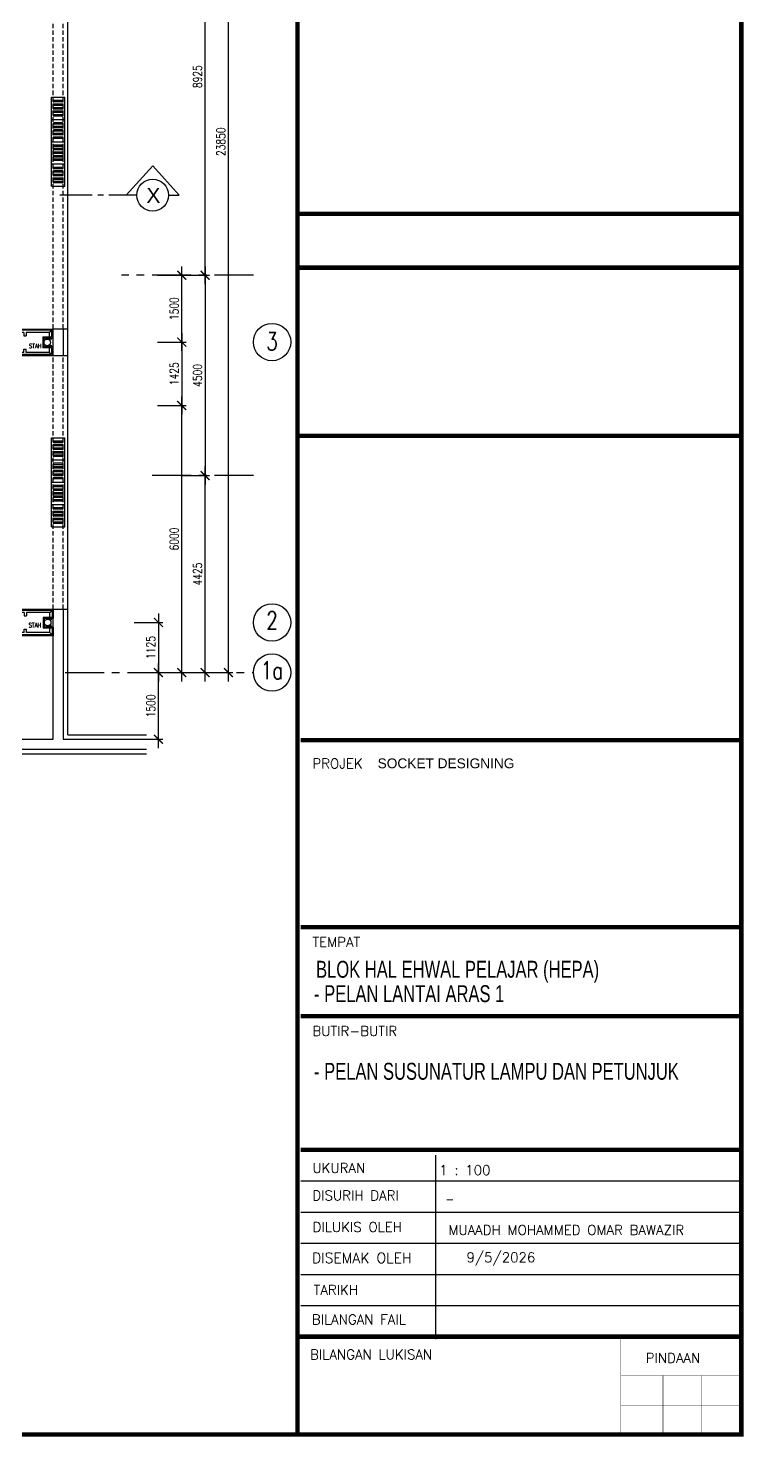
# Model space of a CAD drawing. Header units: millimetres. Extents: x 1824 to 81424, y 1027 to 57127.
# Drawn here: x 65300 to 81424, y 1027 to 32674 of the extents above; entities that cross this region are included whole.
import ezdxf
from ezdxf.enums import TextEntityAlignment as Align

# ---------------------------------------------------------------- set-up
doc = ezdxf.new("R2010")
doc.units = ezdxf.units.MM
for name, pattern in [('CENTER', [2, 1.25, -0.25, 0.25, -0.25]), ('DASHED2', [0.375, 0.25, -0.125]), ('HIDDEN', [0.375, 0.25, -0.125])]:
    doc.linetypes.add(name, pattern=pattern)
for name, color, linetype in [('A-ARR', 4, 'Continuous'), ('A-BUBLE', 8, 'Continuous'), ('A-BUBLETEXT', 7, 'Continuous'), ('A-DIM100', 4, 'Continuous'), ('A-DRAIN', 9, 'Continuous'), ('A-NOTE', 2, 'Continuous'), ('A-PANEL', 13, 'Continuous'), ('A-PTILE', 8, 'Continuous'), ('A-RWDP', 4, 'Continuous'), ('A-SECLINE', 3, 'CENTER'), ('A-STAIRH', 8, 'HIDDEN'), ('A-SYM', 8, 'Continuous'), ('BORDER', 6, 'Continuous'), ('Grid', 8, 'CENTER'), ('LAMP', 5, 'Continuous'), ('logo', 7, 'Continuous')]:
    doc.layers.add(name, color=color, linetype=linetype)
doc.styles.add('ARIAL-SPEC', font='arial.ttf', dxfattribs={"height": 200})
doc.styles.add('ROMANS', font='romans.shx', dxfattribs={"width": 0.75, "height": 200})
doc.styles.add('SANSSERIF', font='sanss___.ttf', dxfattribs={"width": 0.75})
doc.styles.get("Standard").update_dxf_attribs({"font": 'arial.ttf'})
doc.styles.add('STYLE2', font='romans.shx', dxfattribs={"width": 0.75, "height": 1000})
doc.dimstyles.new('DIM 100', dxfattribs={"dimtxt": 200, "dimasz": 200, "dimexe": 100, "dimexo": 70, "dimgap": 70, "dimtad": 1, "dimtoh": 1, "dimdec": 0, "dimzin": 0, "dimdsep": 46, "dimtxsty": 'ROMANS', "dimblk": 'ARCHTICK', "dimcen": 0.09, "dimdle": 200, "dimclrd": 4, "dimclre": 4, "dimclrt": 2, "dimadec": 0, "dimazin": 0, "dimtfac": 1, "dimtdec": 0, "dimtmove": 1, "dimatfit": 3, "dimfxl": 1, "dimtzin": 0, "dimarcsym": 0})

# ---------------------------------------------------------------- blocks, each defined once
blk = doc.blocks.new('PC COVER')
for p, q in [((-300, 500), (0, 500)), ((-300, 0), (0, 0))]:
    blk.add_line(p, q)
at = {"layer": 'A-DRAIN', "linetype": 'Continuous', "ltscale": 1000}
for p, q in [((-300, 0), (-300, 500)), ((0, 0), (0, 500))]:
    blk.add_line(p, q, dxfattribs=at)
at = {"layer": 'A-PTILE'}
for p, q in [((-50, 425), (-250, 425)), ((-50, 395), (-250, 395)), ((-50, 345), (-250, 345)), ((-50, 315), (-250, 315)), ((-50, 265), (-250, 265)), ((-50, 235), (-250, 235)), ((-50, 185), (-250, 185)), ((-50, 155), (-250, 155)), ((-50, 105), (-250, 105)), ((-50, 75), (-250, 75))]:
    blk.add_line(p, q, dxfattribs=at)
for centre, start, end in [((-250, 410), 90, 270), ((-250, 330), 90, 270), ((-50, 410), 270, 90), ((-50, 330), 270, 90), ((-250, 250), 90, 270), ((-250, 170), 90, 270), ((-250, 90), 90, 270), ((-50, 250), 270, 90), ((-50, 170), 270, 90), ((-50, 90), 270, 90)]:
    blk.add_arc(centre, 15, start, end, dxfattribs=at)
blk = doc.blocks.new('_ArchTick')
at = {"color": 0, "linetype": 'ByBlock', "const_width": 0.15}
blk.add_lwpolyline([(-0.5, -0.5), (0.5, 0.5)], dxfattribs=at)
blk = doc.blocks.new('*D56')
at = {"layer": 'A-DIM100', "color": 4, "lineweight": -2, "transparency": 16777216}
for p, q in [((69799, 17998), (69799, 42248)), ((69253, 42048), (69899, 42048)), ((69253, 18198), (69899, 18198))]:
    blk.add_line(p, q, dxfattribs=at)
at = {"layer": 'DEFPOINTS', "color": 0, "transparency": 16777216}
for p in [(69183, 42048), (69799, 42048), (69183, 18198)]:
    blk.add_point(p, dxfattribs=at)
at = {"layer": 'A-DIM100', "color": 4, "lineweight": -2, "transparency": 16777216, "xscale": 200, "yscale": 200, "zscale": 200}
for p, rotation in [((69799, 42048), 90), ((69799, 18198), 270)]:
    blk.add_blockref('_ArchTick', p, dxfattribs=dict(at, rotation=rotation))
at = {"layer": 'A-DIM100', "color": 2, "transparency": 16777216, "insert": (69629, 30123), "char_height": 200, "attachment_point": 5, "rotation": 90, "style": 'ROMANS'}
blk.add_mtext('23850', dxfattribs=at)
blk = doc.blocks.new('*D58')
at = {"layer": 'A-DIM100', "color": 4, "lineweight": -2, "transparency": 16777216}
for p, q in [((69275, 26923), (69275, 36248)), ((68729, 36048), (69375, 36048)), ((68729, 27123), (69375, 27123))]:
    blk.add_line(p, q, dxfattribs=at)
at = {"layer": 'DEFPOINTS', "color": 0, "transparency": 16777216}
for p in [(68659, 36048), (69275, 36048), (68659, 27123)]:
    blk.add_point(p, dxfattribs=at)
at = {"layer": 'A-DIM100', "color": 4, "lineweight": -2, "transparency": 16777216, "xscale": 200, "yscale": 200, "zscale": 200}
for p, rotation in [((69275, 36048), 90), ((69275, 27123), 270)]:
    blk.add_blockref('_ArchTick', p, dxfattribs=dict(at, rotation=rotation))
at = {"layer": 'A-DIM100', "color": 2, "transparency": 16777216, "insert": (69105, 31585), "char_height": 200, "attachment_point": 5, "rotation": 90, "style": 'ROMANS'}
blk.add_mtext('8925', dxfattribs=at)
blk = doc.blocks.new('*D59')
at = {"layer": 'A-DIM100', "color": 4, "lineweight": -2, "transparency": 16777216}
for p, q in [((69275, 27323), (69275, 22423)), ((68729, 27123), (69375, 27123)), ((68729, 22623), (69375, 22623))]:
    blk.add_line(p, q, dxfattribs=at)
at = {"layer": 'DEFPOINTS', "color": 0, "transparency": 16777216}
for p in [(68659, 27123), (68659, 22623), (69275, 22623)]:
    blk.add_point(p, dxfattribs=at)
at = {"layer": 'A-DIM100', "color": 4, "lineweight": -2, "transparency": 16777216, "xscale": 200, "yscale": 200, "zscale": 200}
for p, rotation in [((69275, 27123), 90), ((69275, 22623), 270)]:
    blk.add_blockref('_ArchTick', p, dxfattribs=dict(at, rotation=rotation))
at = {"layer": 'A-DIM100', "color": 2, "transparency": 16777216, "insert": (69105, 24873), "char_height": 200, "attachment_point": 5, "rotation": 90, "style": 'ROMANS'}
blk.add_mtext('4500', dxfattribs=at)
blk = doc.blocks.new('*D60')
at = {"layer": 'A-DIM100', "color": 4, "lineweight": -2, "transparency": 16777216}
for p, q in [((69275, 17998), (69275, 22823)), ((68729, 22623), (69375, 22623)), ((68729, 18198), (69375, 18198))]:
    blk.add_line(p, q, dxfattribs=at)
at = {"layer": 'DEFPOINTS', "color": 0, "transparency": 16777216}
for p in [(68659, 22623), (69275, 22623), (68659, 18198)]:
    blk.add_point(p, dxfattribs=at)
at = {"layer": 'A-DIM100', "color": 4, "lineweight": -2, "transparency": 16777216, "xscale": 200, "yscale": 200, "zscale": 200}
for p, rotation in [((69275, 22623), 90), ((69275, 18198), 270)]:
    blk.add_blockref('_ArchTick', p, dxfattribs=dict(at, rotation=rotation))
at = {"layer": 'A-DIM100', "color": 2, "transparency": 16777216, "insert": (69105, 20410), "char_height": 200, "attachment_point": 5, "rotation": 90, "style": 'ROMANS'}
blk.add_mtext('4425', dxfattribs=at)
blk = doc.blocks.new('*D77')
at = {"layer": 'A-DIM100', "color": 4, "lineweight": -2, "transparency": 16777216}
for p, q in [((68750, 17998), (68750, 24398)), ((68205, 24198), (68850, 24198)), ((68205, 18198), (68850, 18198))]:
    blk.add_line(p, q, dxfattribs=at)
at = {"layer": 'DEFPOINTS', "color": 0, "transparency": 16777216}
for p in [(68135, 24198), (68750, 24198), (68135, 18198)]:
    blk.add_point(p, dxfattribs=at)
at = {"layer": 'A-DIM100', "color": 4, "lineweight": -2, "transparency": 16777216, "xscale": 200, "yscale": 200, "zscale": 200}
for p, rotation in [((68750, 24198), 90), ((68750, 18198), 270)]:
    blk.add_blockref('_ArchTick', p, dxfattribs=dict(at, rotation=rotation))
at = {"layer": 'A-DIM100', "color": 2, "transparency": 16777216, "insert": (68580, 21198), "char_height": 200, "attachment_point": 5, "rotation": 90, "style": 'ROMANS'}
blk.add_mtext('6000', dxfattribs=at)
blk = doc.blocks.new('*D80')
at = {"layer": 'A-DIM100', "color": 4, "lineweight": -2, "transparency": 16777216}
for p, q in [((68750, 25823), (68750, 23998)), ((68205, 25623), (68850, 25623)), ((68205, 24198), (68850, 24198))]:
    blk.add_line(p, q, dxfattribs=at)
at = {"layer": 'DEFPOINTS', "color": 0, "transparency": 16777216}
for p in [(68135, 25623), (68135, 24198), (68750, 24198)]:
    blk.add_point(p, dxfattribs=at)
at = {"layer": 'A-DIM100', "color": 4, "lineweight": -2, "transparency": 16777216, "xscale": 200, "yscale": 200, "zscale": 200}
for p, rotation in [((68750, 25623), 90), ((68750, 24198), 270)]:
    blk.add_blockref('_ArchTick', p, dxfattribs=dict(at, rotation=rotation))
at = {"layer": 'A-DIM100', "color": 2, "transparency": 16777216, "insert": (68580, 24910), "char_height": 200, "attachment_point": 5, "rotation": 90, "style": 'ROMANS'}
blk.add_mtext('1425', dxfattribs=at)
blk = doc.blocks.new('*D83')
at = {"layer": 'A-DIM100', "color": 4, "lineweight": -2, "transparency": 16777216}
for p, q in [((68750, 25423), (68750, 27323)), ((68205, 27123), (68850, 27123)), ((68205, 25623), (68850, 25623))]:
    blk.add_line(p, q, dxfattribs=at)
at = {"layer": 'DEFPOINTS', "color": 0, "transparency": 16777216}
for p in [(68135, 27123), (68750, 27123), (68135, 25623)]:
    blk.add_point(p, dxfattribs=at)
at = {"layer": 'A-DIM100', "color": 4, "lineweight": -2, "transparency": 16777216, "xscale": 200, "yscale": 200, "zscale": 200}
for p, rotation in [((68750, 27123), 90), ((68750, 25623), 270)]:
    blk.add_blockref('_ArchTick', p, dxfattribs=dict(at, rotation=rotation))
at = {"layer": 'A-DIM100', "color": 2, "transparency": 16777216, "insert": (68580, 26373), "char_height": 200, "attachment_point": 5, "rotation": 90, "style": 'ROMANS'}
blk.add_mtext('1500', dxfattribs=at)
blk = doc.blocks.new('*D85')
at = {"layer": 'A-DIM100', "color": 4, "lineweight": -2, "transparency": 16777216}
for p, q in [((67680, 19323), (68326, 19323)), ((68226, 19523), (68226, 17998)), ((67680, 18198), (68326, 18198))]:
    blk.add_line(p, q, dxfattribs=at)
at = {"layer": 'DEFPOINTS', "color": 0, "transparency": 16777216}
for p in [(67610, 19323), (67610, 18198), (68226, 18198)]:
    blk.add_point(p, dxfattribs=at)
at = {"layer": 'A-DIM100', "color": 4, "lineweight": -2, "transparency": 16777216, "xscale": 200, "yscale": 200, "zscale": 200}
for p, rotation in [((68226, 19323), 90), ((68226, 18198), 270)]:
    blk.add_blockref('_ArchTick', p, dxfattribs=dict(at, rotation=rotation))
at = {"layer": 'A-DIM100', "color": 2, "transparency": 16777216, "insert": (68056, 18760), "char_height": 200, "attachment_point": 5, "rotation": 90, "style": 'ROMANS'}
blk.add_mtext('1125', dxfattribs=at)
blk = doc.blocks.new('*D86')
at = {"layer": 'A-DIM100', "color": 4, "lineweight": -2, "transparency": 16777216}
for p, q in [((68226, 16498), (68226, 18398)), ((67680, 18198), (68326, 18198)), ((67680, 16698), (68326, 16698))]:
    blk.add_line(p, q, dxfattribs=at)
at = {"layer": 'DEFPOINTS', "color": 0, "transparency": 16777216}
for p in [(67610, 18198), (68226, 18198), (67610, 16698)]:
    blk.add_point(p, dxfattribs=at)
at = {"layer": 'A-DIM100', "color": 4, "lineweight": -2, "transparency": 16777216, "xscale": 200, "yscale": 200, "zscale": 200}
for p, rotation in [((68226, 18198), 90), ((68226, 16698), 270)]:
    blk.add_blockref('_ArchTick', p, dxfattribs=dict(at, rotation=rotation))
at = {"layer": 'A-DIM100', "color": 2, "transparency": 16777216, "insert": (68056, 17448), "char_height": 200, "attachment_point": 5, "rotation": 90, "style": 'ROMANS'}
blk.add_mtext('1500', dxfattribs=at)
blk = doc.blocks.new('A$C75E66BF6')
at = {"layer": 'A-NOTE', "color": 8, "linetype": 'Continuous', "ltscale": 500}
for p, q in [((75, 825), (25, 875)), ((75, 650), (75, 825)), ((75, 825), (150, 825)), ((75, 650), (150, 650)), ((150, 875), (150, 825)), ((150, 650), (150, 600)), ((450, 875), (450, 825)), ((525, 825), (450, 825)), ((525, 650), (450, 650)), ((450, 650), (450, 600)), ((525, 825), (575, 875)), ((525, 650), (525, 825)), ((75, 75), (75, 600)), ((75, 600), (150, 600)), ((525, 600), (450, 600)), ((525, 75), (525, 600)), ((75, 75), (25, 25)), ((75, 75), (175, 75)), ((425, 75), (525, 75)), ((525, 75), (575, 25))]:
    blk.add_line(p, q, dxfattribs=at)
at = {"layer": 'A-PANEL', "color": 8}
for p, q in [((0, 0), (0, 900)), ((0, 900), (150, 900)), ((25, 875), (150, 875)), ((25, 25), (25, 875)), ((150, 900), (150, 875)), ((450, 900), (600, 900)), ((450, 900), (450, 875)), ((575, 875), (450, 875)), ((575, 25), (575, 875)), ((600, 900), (600, 0)), ((200, 0), (0, 0)), ((175, 25), (25, 25)), ((425, 225), (175, 225)), ((175, 25), (175, 225)), ((400, 200), (200, 200)), ((200, 0), (200, 200)), ((400, 200), (400, 0)), ((600, 0), (400, 0)), ((425, 225), (425, 25)), ((575, 25), (425, 25))]:
    blk.add_line(p, q, dxfattribs=at)
at = {"layer": 'A-RWDP', "color": 8}
blk.add_circle((300, 125), 75, dxfattribs=at)

msp = doc.modelspace()

# ---------------------------------------------------------------- linework, layer by layer
at = {"color": 7}
for p, q in [((71335, 28501), (81323, 28501)), ((71335, 27293.4), (81323, 27293.4)), ((71335, 23517.8), (81323, 23517.8)), ((74448.4, 7355.2), (74448.4, 3224.1)), ((71425, 6777.1), (81374.4, 6777.1)), ((71425, 6077.1), (81374.4, 6077.1)), ((71425, 5377.1), (81374.4, 5377.1)), ((71425, 4677.1), (81374.4, 4677.1)), ((71425, 3977.1), (81374.4, 3977.1))]:
    msp.add_line(p, q, dxfattribs=at)
at = {"color": 8}
for p, q in [((65859, 25922.9), (66189, 25922.9)), ((65859, 25322.9), (66189, 25322.9)), ((65859, 19622.9), (66189, 19622.9)), ((65859, 19622.9), (66089, 19622.9))]:
    msp.add_line(p, q, dxfattribs=at)
at = {"color": 7}
for points in [[(71351.3, 57077.1, 100, 100, 0), (71351.3, 1077.1, 100, 100, 0)], [(81323.7, 57077.1, 100, 100, 0), (81323.7, 1077.1, 100, 100, 0)], [(71375, 28501, 100, 100, 0), (81323, 28501, 100, 100, 0)], [(71375, 27293.4, 100, 100, 0), (81323, 27293.4, 100, 100, 0)], [(71375, 23517.8, 100, 100, 0), (81323, 23517.8, 100, 100, 0)], [(71425, 16677.1, 100, 100, 0), (81374.4, 16677.1, 100, 100, 0)], [(71425, 12477.1, 100, 100, 0), (81374.4, 12477.1, 100, 100, 0)], [(71425, 10477.1, 100, 100, 0), (81374.4, 10477.1, 100, 100, 0)], [(71425, 7477.1, 100, 100, 0), (81374.4, 7477.1, 100, 100, 0)], [(78616, 2405, 10, 10, 0), (81374.4, 2405, 10, 10, 0)], [(78616, 1738.9, 10, 10, 0), (81374.4, 1738.9, 10, 10, 0)]]:
    msp.add_lwpolyline(points, format="xyseb", dxfattribs=at)
for points, const_width in [([(71351.3, 3277.1), (81374.4, 3277.1)], 100), ([(78616, 3225.1), (78616, 1077.1)], 10), ([(79562.5, 2405), (79562.5, 1077.1)], 10), ([(80436.2, 2405), (80436.2, 1077.1)], 10), ([(1874.4, 1077.1), (81374.4, 1077.1)], 100)]:
    msp.add_lwpolyline(points, dxfattribs=dict(at, const_width=const_width))
at = {"layer": 'A-BUBLE'}
for centre in [(70778.9, 25622.9), (70778.9, 19322.9), (70778.9, 18197.9)]:
    msp.add_circle(centre, 420, dxfattribs=at)
at = {"layer": 'A-DRAIN', "color": 8, "linetype": 'Continuous', "ltscale": 1000}
for p, q in [((66189, 25922.9), (66189, 34322.9)), ((65859, 25322.9), (65859, 25922.9)), ((66089, 25922.9), (66089, 25322.9)), ((66189, 25322.9), (66189, 25922.9)), ((66189, 19622.9), (66189, 25322.9)), ((65859, 16697.9), (65859, 19622.9)), ((66089, 19622.9), (66089, 16697.9)), ((66189, 16797.9), (66189, 19622.9)), ((46209, 16697.9), (65859, 16697.9)), ((67959, 16467.9), (53634, 16467.9)), ((66089, 16697.9), (67959, 16697.9)), ((46539, 16367.9), (67959, 16367.9))]:
    msp.add_line(p, q, dxfattribs=at)
at = {"layer": 'A-DRAIN', "color": 9, "linetype": 'Continuous', "ltscale": 1000}
msp.add_line((66189, 16797.9), (67959, 16797.9), dxfattribs=at)
at = {"layer": 'A-RWDP', "color": 8, "linetype": 'HIDDEN', "ltscale": 400}
for p, q in [((65734, 25697.9), (65859, 25697.9)), ((65734, 25547.9), (65859, 25547.9)), ((65734, 19397.9), (65859, 19397.9)), ((65734, 19247.9), (65859, 19247.9))]:
    msp.add_line(p, q, dxfattribs=at)
at = {"layer": 'A-SECLINE', "color": 8, "linetype": 'Continuous', "ltscale": 500}
for p, q in [((68097.1, 29579.8), (67503.1, 28922.7)), ((68097.1, 29579.8), (68691.2, 28922.7)), ((68454.4, 28922.7), (68691.2, 28922.7))]:
    msp.add_line(p, q, dxfattribs=at)
at = {"layer": 'A-SECLINE', "color": 8, "linetype": 'CENTER', "ltscale": 500}
msp.add_line((67739.9, 28922.7), (66010.5, 28922.7), dxfattribs=at)
at = {"layer": 'A-SECLINE', "color": 3, "linetype": 'CENTER', "ltscale": 500}
msp.add_line((66168.3, 28922.7), (66010.5, 28922.7), dxfattribs=at)
at = {"layer": 'A-SECLINE', "color": 8, "linetype": 'Continuous', "ltscale": 500}
msp.add_circle((68097.1, 28922.7), 357.3, dxfattribs=at)
at = {"layer": 'A-STAIRH', "color": 8, "linetype": 'DASHED2', "ltscale": 400}
for p, q in [((65859, 25922.9), (65859, 34322.9)), ((66089, 25922.9), (66089, 34322.9)), ((65859, 19622.9), (65859, 25322.9)), ((66089, 19622.9), (66089, 25322.9))]:
    msp.add_line(p, q, dxfattribs=at)
at = {"layer": 'Grid', "color": 8, "ltscale": 700}
for p, q in [((70358.9, 27122.9), (67395.8, 27122.9)), ((70358.9, 22622.9), (67922.6, 22622.9)), ((66129.7, 18197.9), (70358.9, 18197.9))]:
    msp.add_line(p, q, dxfattribs=at)

# ---------------------------------------------------------------- block references
at = {"layer": 'A-ARR'}
for p in [(66124, 30622.9), (66124, 30122.9), (66124, 29622.9), (66124, 29122.9)]:
    msp.add_blockref('PC COVER', p, dxfattribs=at)
at = {"layer": 'A-ARR', "color": 8, "rotation": 90}
for p in [(65852, 25314.8), (65862.4, 19019.2)]:
    msp.add_blockref('A$C75E66BF6', p, dxfattribs=at)
at = {"layer": 'A-ARR', "color": 8}
for p in [(66124, 22972.9), (66124, 22472.9), (66124, 21972.9), (66124, 21472.9)]:
    msp.add_blockref('PC COVER', p, dxfattribs=at)

# ---------------------------------------------------------------- texts
at = {"layer": 'A-BUBLETEXT', "color": 3, "style": 'STYLE2', "width": 0.75}
for s, p in [('3', (70778.9, 25438.7)), ('2', (70778.9, 19172)), ('1a', (70778.9, 18047))]:
    msp.add_text(s, height=400, dxfattribs=at).set_placement(p, align=Align.CENTER)
at = {"layer": 'A-SECLINE', "color": 8, "linetype": 'CENTER', "ltscale": 500, "style": 'ARIAL-SPEC'}
msp.add_attdef('X', (67956.5, 28747.6), 'T1', height=337.5, dxfattribs=at)
at = {"layer": 'A-SYM', "color": 8, "linetype": 'HIDDEN', "ltscale": 500, "style": 'ROMANS', "width": 0.75}
for p in [(65316.9, 25484.5), (65307.5, 19212.1)]:
    msp.add_text('STAH', height=100, dxfattribs=at).set_placement(p)
at = {"layer": 'BORDER', "color": 7, "lineweight": 100, "style": 'SANSSERIF', "width": 0.7}
for s, p in [('BLOK HAL EHWAL PELAJAR (HEPA)', (71768.6, 11341.2)), ('- PELAN LANTAI ARAS 1', (71723, 10793.3)), ('- PELAN SUSUNATUR LAMPU DAN PETUNJUK', (71723, 9049.3))]:
    msp.add_text(s, height=380, dxfattribs=at).set_placement(p)
at = {"layer": 'LAMP', "color": 0, "insert": (73151.3, 16268), "char_height": 220, "width": 3567.128, "attachment_point": 1}
msp.add_mtext('SOCKET DESIGNING', dxfattribs=at)
at = {"layer": 'logo', "color": 7, "style": 'ROMANS'}
for s, height, p in [('PROJEK', 220, (71685.8, 16043.3)), ('TEMPAT', 220, (71685.8, 12032.3)), ('BUTIR-BUTIR', 220, (71685.8, 10034.9)), ('UKURAN', 220, (71685.8, 6957.1)), ('1 : 100', 220, (74536.7, 6908.3)), ('DISURIH DARI', 220, (71685.8, 6339.4)), ('-', 176, (74675.1, 6277.8)), ('DILUKIS OLEH', 220, (71690.3, 5630.3)), ('MUAADH MOHAMMED OMAR BAWAZIR', 220, (74740, 5563.6)), ('DISEMAK OLEH', 230, (71676.7, 4930.5)), ('9/5/2026', 220, (75148.1, 4948.1)), ('TARIKH', 220, (71713.1, 4218)), ('BILANGAN FAIL', 220, (71673.6, 3553.9)), ('BILANGAN LUKISAN', 220, (71633.5, 2768)), ('PINDAAN', 220, (79174.8, 2688.5))]:
    msp.add_text(s, height=height, dxfattribs=at).set_placement(p)

# ---------------------------------------------------------------- dimensions: what is measured, and where the dimension line sits
at = {"layer": 'A-DIM100'}
for base, p1, p2, angle, picture, middle in [((69798.9, 42047.9), (69183.3, 18197.9), (69183.3, 42047.9), 270, '*D56', (69628.9, 30122.9)), ((69274.7, 36047.9), (68659, 27122.9), (68659, 36047.9), 270, '*D58', (69104.7, 31585.4)), ((68750.4, 27122.9), (68134.7, 25622.9), (68134.7, 27122.9), 270, '*D83', (68580.4, 26372.9)), ((69274.7, 22622.9), (68659, 27122.9), (68659, 22622.9), 90, '*D59', (69104.7, 24872.9)), ((68750.4, 24197.9), (68134.7, 25622.9), (68134.7, 24197.9), 90, '*D80', (68580.4, 24910.4)), ((68750.4, 24197.9), (68134.7, 18197.9), (68134.7, 24197.9), 270, '*D77', (68580.4, 21197.9)), ((69274.7, 22622.9), (68659, 18197.9), (68659, 22622.9), 270, '*D60', (69104.7, 20410.4)), ((68226.2, 18197.9), (67610.5, 19322.9), (67610.5, 18197.9), 90, '*D85', (68056.2, 18760.4)), ((68226.2, 18197.9), (67610.5, 16697.9), (67610.5, 18197.9), 270, '*D86', (68056.2, 17447.9))]:
    dim = msp.add_linear_dim(base=base, p1=p1, p2=p2, angle=angle, dimstyle='DIM 100', dxfattribs=at)
    dim.commit()
    dim.dimension.update_dxf_attribs({"geometry": picture, "text_midpoint": middle})

doc.saveas('drawing.dxf')
